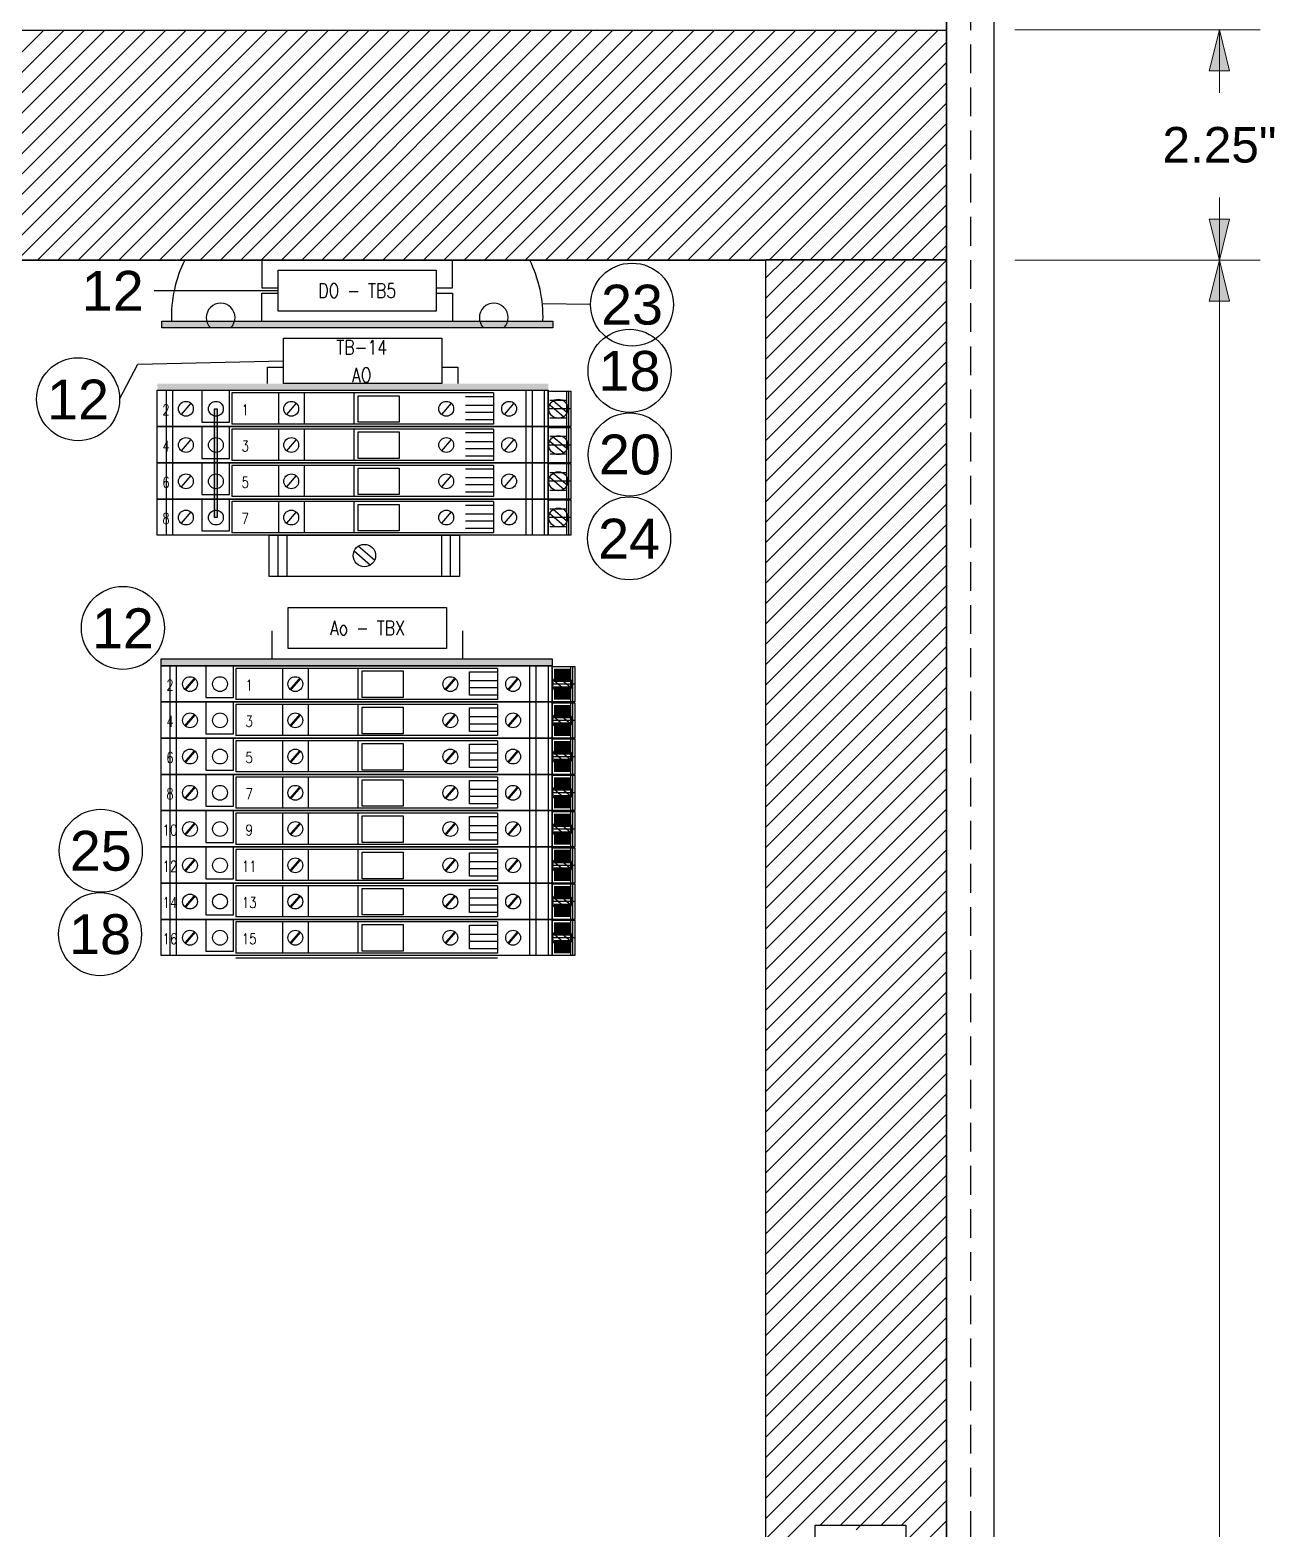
# Model space of a CAD drawing. Header units: inches. Extents: x -38 to 199, y -310 to 64.
# Drawn here: x 178.14 to 188.99, y 40.49 to 53.53 of the extents above; entities that cross this region are included whole.
import ezdxf
from ezdxf.enums import TextEntityAlignment as Align

# ---------------------------------------------------------------- set-up
doc = ezdxf.new("R2010")
doc.units = ezdxf.units.IN
doc.header["$MEASUREMENT"] = 0
doc.linetypes.add('HIDDEN', pattern=[0.375, 0.25, -0.125])
for name, color, linetype, lineweight in [('AM_0', 7, 'Continuous', 30), ('AM_8', 1, 'Continuous', 15), ('DIMENSION (ANSI)', 7, 'Continuous', 9)]:
    doc.layers.add(name, color=color, linetype=linetype, lineweight=lineweight)
for name, color, linetype in [('DETAIL$', 5, 'Continuous'), ('FREE-TEXT', 2, 'Continuous'), ('off-wire', 6, 'Continuous')]:
    doc.layers.add(name, color=color, linetype=linetype)
doc.styles.add('HELVLS', font='arial.ttf')
doc.styles.add('Note Text (ANSI)', font='arial.ttf')
doc.styles.add('ROMANS', font='romans')
doc.styles.get("Standard").update_dxf_attribs({"font": 'arial.ttf'})
doc.styles.add('TXT', font='txt')
doc.dimstyles.new('DIM_0', dxfattribs={"dimscale": 4.75, "dimtxt": 0.065, "dimasz": 0.075, "dimexe": 0.075, "dimexo": 0.125, "dimgap": 0.0625, "dimtad": 0, "dimtih": 1, "dimtoh": 1, "dimrnd": 1e-08, "dimzin": 0, "dimdsep": 46, "dimlunit": 5, "dimtxsty": 'Note Text (ANSI)', "dimblk": 'Filled-1', "dimcen": 0.09, "dimdle": 0.45, "dimclrd": 256, "dimclre": 256, "dimclrt": 256, "dimadec": 0, "dimazin": 1, "dimtm": 1e-09, "dimtfac": 1.263158, "dimtofl": 0, "dimtmove": 0, "dimatfit": 3, "dimfxl": 1, "dimfrac": 2, "dimtolj": 1, "dimtzin": 4, "dimlwd": -1, "dimlwe": -1, "dimarcsym": 0})
doc.dimstyles.get("Standard").update_dxf_attribs({"dimtxt": 0.18, "dimasz": 0.18, "dimexe": 0.18, "dimexo": 0.0625, "dimgap": 0.09, "dimtad": 0, "dimtih": 1, "dimtoh": 1, "dimdec": 4, "dimzin": 0, "dimdsep": 46, "dimtxsty": 'Standard', "dimcen": 0.09, "dimadec": 0, "dimazin": 0, "dimtfac": 1, "dimtdec": 4, "dimtofl": 0, "dimtmove": 0, "dimatfit": 3, "dimfxl": 1, "dimtolj": 1, "dimtzin": 0, "dimarcsym": 0})

# ---------------------------------------------------------------- blocks, each defined once
blk = doc.blocks.new('11691307')
at = {"color": 8}
blk.add_lwpolyline([(-1.7, -0.059), (-1.7, 0), (1.7, 0), (1.7, -0.059)], close=True, dxfattribs=at)
at = {"color": 6, "style": 'TXT', "flags": 3}
for tag, p in [('MANUF', (-1.7, -0.348)), ('PART#', (-1.7, -0.59)), ('DESC', (-1.7, -0.83))]:
    blk.add_attdef(tag, p, '', height=0.125, dxfattribs=at)
blk = doc.blocks.new('*D106')
at = {"layer": 'DEFPOINTS', "color": 0, "transparency": 16777216}
for p in [(186.107, 52.545), (151.107, 52.269), (186.107, 52.269)]:
    blk.add_point(p, dxfattribs=at)
at = {"layer": 'AM_0', "color": 3, "transparency": 16777216, "insert": (168.607, 52.545), "char_height": 0.35, "attachment_point": 5}
blk.add_mtext('\\A1;2.25"X4"X36"', dxfattribs=at)
blk = doc.blocks.new('_NONE')
at = {"color": 0, "linetype": 'ByBlock'}
blk.add_circle((0, 0), 0.25, dxfattribs=at)
blk = doc.blocks.new('Filled-1')
at = {"color": 0}
for p, q in [((0, 0), (-1, 0.25)), ((-1, 0.25), (-1, -0.25)), ((-1, 0), (0, 0)), ((-1, -0.25), (0, 0))]:
    blk.add_line(p, q, dxfattribs=at)
blk.add_solid([(-1, -0.25), (0, 0), (-1, 0.25)], dxfattribs=at)
blk = doc.blocks.new('*D132')
at = {"layer": 'DEFPOINTS', "color": 0, "transparency": 16777216}
for p in [(186.107, 53.534), (186.107, 51.534), (188.48, 51.534)]:
    blk.add_point(p, dxfattribs=at)
at = {"layer": 'DIMENSION (ANSI)', "transparency": 16777216}
for p, q in [((186.701, 53.534), (188.836, 53.534)), ((188.48, 53.178), (188.48, 52.988)), ((188.48, 51.89), (188.48, 52.079)), ((186.701, 51.534), (188.836, 51.534))]:
    blk.add_line(p, q, dxfattribs=at)
at = {"layer": 'DIMENSION (ANSI)', "transparency": 16777216, "xscale": 0.35625, "yscale": 0.35625, "zscale": 0.35625}
for p, rotation in [((188.48, 53.534), 90), ((188.48, 51.534), 270)]:
    blk.add_blockref('Filled-1', p, dxfattribs=dict(at, rotation=rotation))
at = {"layer": 'DIMENSION (ANSI)', "transparency": 16777216, "insert": (188.481, 52.534), "char_height": 0.3088, "attachment_point": 5, "style": 'Note Text (ANSI)'}
blk.add_mtext('\\A1;2.25"', dxfattribs=at)
blk = doc.blocks.new('*D117')
at = {"layer": 'DEFPOINTS', "color": 0, "transparency": 16777216}
for p in [(186.107, 51.534), (185.857, 27.69), (188.48, 27.69)]:
    blk.add_point(p, dxfattribs=at)
at = {"layer": 'DIMENSION (ANSI)', "transparency": 16777216}
for p, q in [((186.701, 51.534), (188.836, 51.534)), ((188.48, 51.178), (188.48, 40.066)), ((188.48, 28.046), (188.48, 39.157)), ((186.451, 27.69), (188.836, 27.69))]:
    blk.add_line(p, q, dxfattribs=at)
at = {"layer": 'DIMENSION (ANSI)', "transparency": 16777216, "xscale": 0.35625, "yscale": 0.35625, "zscale": 0.35625}
for p, rotation in [((188.48, 51.534), 90), ((188.48, 27.69), 270)]:
    blk.add_blockref('Filled-1', p, dxfattribs=dict(at, rotation=rotation))
at = {"layer": 'DIMENSION (ANSI)', "transparency": 16777216, "insert": (188.48, 39.612), "char_height": 0.3088, "attachment_point": 5, "style": 'Note Text (ANSI)'}
blk.add_mtext('\\A1;23"', dxfattribs=at)
blk = doc.blocks.new('4AIDRED')
blk.add_hatch(color=1).paths.add_polyline_path([(141.476, -192.866), (138.076, -192.866), (138.076, -192.925), (141.476, -192.925)])
h = blk.add_hatch(color=1)
h.dxf.hatch_style = 1
h.paths.add_polyline_path([(138.574, -194.031), (138.598, -194.031), (138.598, -193.086), (138.574, -193.086)])
at = {"color": 1}
for p, q in [((139.175, -192.866), (139.175, -192.471)), ((139.175, -192.471), (140.55, -192.471)), ((140.55, -192.471), (140.55, -192.866)), ((137.748, -193.003), (137.907, -192.697)), ((137.907, -192.697), (139.175, -192.668)), ((139.034, -192.866), (139.034, -192.724)), ((139.034, -192.724), (139.175, -192.724)), ((140.55, -192.724), (140.69, -192.724)), ((140.69, -192.724), (140.69, -192.866)), ((138.076, -193.24), (138.076, -192.925)), ((138.076, -192.925), (141.476, -192.925)), ((141, -192.948), (138.724, -192.948)), ((138.724, -192.948), (138.724, -193.219)), ((139.131, -192.948), (139.131, -193.219)), ((140.55, -192.866), (139.175, -192.866)), ((139.354, -192.948), (139.354, -193.219)), ((139.786, -192.948), (139.786, -193.219)), ((139.824, -192.972), (140.18, -192.972)), ((139.824, -193.202), (139.824, -192.972)), ((140.18, -192.972), (140.18, -193.202)), ((140.756, -192.978), (141.001, -192.978)), ((141, -192.948), (141, -193.219)), ((141.476, -192.925), (141.476, -193.24)), ((141.476, -193.24), (141.476, -192.932)), ((141.476, -192.932), (141.673, -192.932)), ((141.653, -192.932), (141.653, -193.24)), ((138.574, -193.086), (138.598, -193.086)), ((138.574, -194.031), (138.574, -193.086)), ((138.598, -193.086), (138.598, -194.031)), ((139.283, -193.037), (139.199, -193.135)), ((141.673, -193.086), (141.476, -193.086)), ((141.49, -193.01), (141.635, -193.01)), ((141.476, -193.24), (138.076, -193.24)), ((138.076, -193.555), (138.076, -193.24)), ((138.076, -193.24), (141.476, -193.24)), ((141, -193.219), (138.724, -193.219)), ((140.18, -193.202), (139.824, -193.202)), ((141.001, -193.182), (140.756, -193.182)), ((141.476, -193.24), (141.476, -193.555)), ((141.673, -193.24), (141.476, -193.24)), ((141.476, -193.555), (141.476, -193.247)), ((141.476, -193.247), (141.673, -193.247)), ((141.49, -193.163), (141.635, -193.163)), ((141.653, -193.247), (141.653, -193.555)), ((141, -193.263), (138.724, -193.263)), ((138.724, -193.263), (138.724, -193.534)), ((139.131, -193.263), (139.131, -193.534)), ((139.283, -193.352), (139.199, -193.45)), ((139.354, -193.263), (139.354, -193.534)), ((139.786, -193.263), (139.786, -193.534)), ((139.824, -193.287), (140.18, -193.287)), ((139.824, -193.517), (139.824, -193.287)), ((140.18, -193.287), (140.18, -193.517)), ((140.756, -193.293), (141.001, -193.293)), ((141, -193.263), (141, -193.534)), ((141.49, -193.325), (141.635, -193.325)), ((141.001, -193.497), (140.756, -193.497)), ((141.673, -193.401), (141.476, -193.401)), ((141.49, -193.478), (141.635, -193.478)), ((141.476, -193.555), (138.076, -193.555)), ((138.076, -193.87), (138.076, -193.555)), ((138.076, -193.555), (141.476, -193.555)), ((141, -193.534), (138.724, -193.534)), ((141, -193.578), (138.724, -193.578)), ((138.724, -193.578), (138.724, -193.849)), ((139.131, -193.578), (139.131, -193.849)), ((139.354, -193.578), (139.354, -193.849)), ((139.786, -193.578), (139.786, -193.849)), ((140.18, -193.517), (139.824, -193.517)), ((139.824, -193.602), (140.18, -193.602)), ((139.824, -193.832), (139.824, -193.602)), ((140.18, -193.602), (140.18, -193.832)), ((140.756, -193.608), (141.001, -193.608)), ((141, -193.578), (141, -193.849)), ((141.476, -193.555), (141.476, -193.87)), ((141.673, -193.555), (141.476, -193.555)), ((141.476, -193.87), (141.476, -193.562)), ((141.476, -193.562), (141.673, -193.562)), ((141.49, -193.64), (141.635, -193.64)), ((141.653, -193.562), (141.653, -193.87)), ((139.283, -193.667), (139.199, -193.765)), ((141.001, -193.703), (141, -193.703)), ((141.673, -193.716), (141.476, -193.716)), ((141.476, -193.87), (138.076, -193.87)), ((138.076, -194.185), (138.076, -193.87)), ((138.076, -193.87), (141.476, -193.87)), ((141, -193.849), (138.724, -193.849)), ((141, -193.893), (138.724, -193.893)), ((138.724, -193.893), (138.724, -194.164)), ((139.131, -193.893), (139.131, -194.164)), ((139.354, -193.893), (139.354, -194.164)), ((139.786, -193.893), (139.786, -194.164)), ((140.18, -193.832), (139.824, -193.832)), ((141.001, -193.812), (140.756, -193.812)), ((141, -193.893), (141, -194.164)), ((141.476, -193.87), (141.476, -194.185)), ((141.673, -193.87), (141.476, -193.87)), ((141.476, -194.185), (141.476, -193.877)), ((141.476, -193.877), (141.673, -193.877)), ((141.49, -193.793), (141.635, -193.793)), ((141.653, -193.877), (141.653, -194.185)), ((138.598, -194.031), (138.574, -194.031)), ((139.283, -193.982), (139.199, -194.08)), ((139.824, -193.917), (140.18, -193.917)), ((139.824, -194.147), (139.824, -193.917)), ((140.18, -193.917), (140.18, -194.147)), ((140.756, -193.923), (141.001, -193.923)), ((141.673, -194.031), (141.476, -194.031)), ((141.49, -193.955), (141.635, -193.955)), ((140.18, -194.147), (139.824, -194.147)), ((141.001, -194.127), (140.756, -194.127)), ((141.49, -194.108), (141.635, -194.108)), ((141.476, -194.185), (138.076, -194.185)), ((141, -194.164), (138.724, -194.164)), ((139.05, -194.545), (139.05, -194.185)), ((139.05, -194.185), (140.705, -194.185)), ((139.127, -194.545), (139.127, -194.185)), ((139.205, -194.545), (139.205, -194.185)), ((140.55, -194.545), (140.55, -194.185)), ((140.627, -194.545), (140.627, -194.185)), ((140.705, -194.185), (140.705, -194.545)), ((141.673, -194.185), (141.476, -194.185)), ((140.705, -194.545), (139.05, -194.545))]:
    blk.add_line(p, q, dxfattribs=at)
for centre, radius in [((138.325, -193.086), 0.0645), ((139.241, -193.086), 0.0645), ((140.589, -193.086), 0.0645), ((141.136, -193.086), 0.0645), ((141.564, -193.086), 0.0832), ((138.325, -193.401), 0.0645), ((139.241, -193.401), 0.0645), ((140.589, -193.401), 0.0645), ((141.136, -193.401), 0.0645), ((141.564, -193.401), 0.0832), ((141.564, -193.716), 0.0832), ((138.325, -193.716), 0.0645), ((139.241, -193.716), 0.0645), ((140.589, -193.716), 0.0645), ((141.136, -193.716), 0.0645), ((138.325, -194.031), 0.0645), ((139.241, -194.031), 0.0645), ((140.589, -194.031), 0.0645), ((141.136, -194.031), 0.0645), ((141.564, -194.031), 0.0832), ((139.877, -194.362), 0.0976)]:
    blk.add_circle(centre, radius, dxfattribs=at)
at = {"layer": 'DETAIL$', "color": 1}
for p, q in [((138.152, -192.925), (138.152, -193.24)), ((138.207, -192.925), (138.207, -193.24)), ((138.463, -192.928), (138.463, -193.202)), ((138.705, -193.202), (138.705, -192.928)), ((141.28, -192.925), (141.28, -193.24)), ((141.335, -192.925), (141.335, -193.24)), ((141.44, -192.925), (141.44, -193.24)), ((141.635, -192.932), (141.635, -193.24)), ((141.673, -192.932), (141.673, -193.24)), ((138.368, -193.037), (138.283, -193.135)), ((140.631, -193.037), (140.547, -193.135)), ((140.756, -193.054), (141.001, -193.054)), ((141.001, -193.118), (140.756, -193.118)), ((141.001, -193.054), (141.001, -193.118)), ((141.178, -193.037), (141.094, -193.135)), ((141.489, -193.051), (141.611, -193.155)), ((141.64, -193.12), (141.519, -193.017)), ((138.152, -193.24), (138.152, -193.555)), ((138.207, -193.24), (138.207, -193.555)), ((138.463, -193.202), (138.705, -193.202)), ((138.463, -193.243), (138.463, -193.517)), ((138.705, -193.517), (138.705, -193.243)), ((141.28, -193.24), (141.28, -193.555)), ((141.335, -193.24), (141.335, -193.555)), ((141.44, -193.24), (141.44, -193.555)), ((141.635, -193.247), (141.635, -193.555)), ((141.673, -193.247), (141.673, -193.555)), ((138.368, -193.352), (138.283, -193.45)), ((140.631, -193.352), (140.547, -193.45)), ((140.756, -193.369), (141.001, -193.369)), ((141.001, -193.369), (141.001, -193.433)), ((141.178, -193.352), (141.094, -193.45)), ((141.489, -193.366), (141.611, -193.47)), ((141.64, -193.435), (141.519, -193.332)), ((141.001, -193.433), (140.756, -193.433)), ((138.152, -193.555), (138.152, -193.87)), ((138.207, -193.555), (138.207, -193.87)), ((138.463, -193.517), (138.705, -193.517)), ((138.463, -193.558), (138.463, -193.832)), ((138.705, -193.832), (138.705, -193.558)), ((141.28, -193.555), (141.28, -193.87)), ((141.335, -193.555), (141.335, -193.87)), ((141.44, -193.555), (141.44, -193.87)), ((141.635, -193.562), (141.635, -193.87)), ((141.673, -193.562), (141.673, -193.87)), ((138.368, -193.667), (138.283, -193.765)), ((140.631, -193.667), (140.547, -193.765)), ((140.756, -193.684), (141.001, -193.684)), ((141.001, -193.748), (140.756, -193.748)), ((141.001, -193.684), (141.001, -193.748)), ((141.178, -193.667), (141.094, -193.765)), ((141.489, -193.681), (141.611, -193.785)), ((141.64, -193.75), (141.519, -193.647)), ((138.152, -193.87), (138.152, -194.185)), ((138.207, -193.87), (138.207, -194.185)), ((138.463, -193.832), (138.705, -193.832)), ((138.463, -193.873), (138.463, -194.147)), ((138.705, -194.147), (138.705, -193.873)), ((141.28, -193.87), (141.28, -194.185)), ((141.335, -193.87), (141.335, -194.185)), ((141.44, -193.87), (141.44, -194.185)), ((141.635, -193.877), (141.635, -194.185)), ((141.673, -193.877), (141.673, -194.185)), ((138.368, -193.982), (138.283, -194.08)), ((140.631, -193.982), (140.547, -194.08)), ((140.756, -193.999), (141.001, -193.999)), ((141.001, -193.999), (141.001, -194.063)), ((141.178, -193.982), (141.094, -194.08)), ((141.489, -193.996), (141.611, -194.1)), ((141.64, -194.065), (141.519, -193.962)), ((138.463, -194.147), (138.705, -194.147)), ((141.001, -194.063), (140.756, -194.063))]:
    blk.add_line(p, q, dxfattribs=at)
for points in [[(139.966, -194.403), (139.823, -194.281)], [(139.788, -194.322), (139.93, -194.444)]]:
    blk.add_lwpolyline(points, dxfattribs=at)
for centre in [(138.586, -193.086), (138.586, -193.401), (138.586, -193.716), (138.586, -194.031)]:
    blk.add_circle(centre, 0.0645, dxfattribs=at)
at = {"layer": 'FREE-TEXT', "color": 1}
for centre in [(142.183, -192.756), (137.387, -193.003), (142.185, -193.483), (142.179, -194.212)]:
    blk.add_circle(centre, 0.361, dxfattribs=at)
at = {"color": 1, "style": 'ROMANS', "width": 0.8}
for s, height, p in [('TB-14', 0.125, (139.854, -192.551)), ('AO', 0.125, (139.854, -192.793)), ('2', 0.0938, (138.152, -193.095)), ('1', 0.0938, (138.841, -193.095)), ('4', 0.0938, (138.152, -193.41)), ('3', 0.0938, (138.841, -193.41)), ('6', 0.0938, (138.152, -193.725)), ('5', 0.0938, (138.841, -193.725)), ('8', 0.0938, (138.152, -194.04)), ('7', 0.0938, (138.841, -194.04))]:
    blk.add_text(s, height=height, dxfattribs=at).set_placement(p, align=Align.MIDDLE)
at = {"layer": 'FREE-TEXT', "color": 1, "style": 'HELVLS'}
for s, p in [('18', (142.183, -192.756)), ('12', (137.387, -193.003)), ('20', (142.185, -193.483)), ('24', (142.179, -194.212))]:
    blk.add_text(s, height=0.3466, dxfattribs=at).set_placement(p, align=Align.MIDDLE)
blk = doc.blocks.new('AO')
blk.add_hatch(color=1).paths.add_polyline_path([(22.302, -194.272), (18.902, -194.272), (18.902, -194.331), (22.302, -194.331)])
at = {"color": 1}
for p, q in [((19.867, -194.268), (19.867, -194.027)), ((21.522, -194.027), (21.522, -194.268)), ((21.827, -194.354), (19.551, -194.354)), ((19.551, -194.354), (19.551, -194.624)), ((19.957, -194.354), (19.957, -194.624)), ((20.18, -194.354), (20.18, -194.624)), ((20.612, -194.354), (20.612, -194.624)), ((21.827, -194.354), (21.827, -194.624)), ((22.499, -194.492), (22.302, -194.492)), ((21.827, -194.624), (19.551, -194.624)), ((21.827, -194.669), (19.551, -194.669)), ((19.551, -194.669), (19.551, -194.939)), ((19.957, -194.669), (19.957, -194.939)), ((20.18, -194.669), (20.18, -194.939)), ((20.612, -194.669), (20.612, -194.939)), ((21.827, -194.669), (21.827, -194.939)), ((22.499, -194.807), (22.302, -194.807)), ((21.827, -194.939), (19.551, -194.939)), ((21.827, -194.984), (19.551, -194.984)), ((19.551, -194.984), (19.551, -195.254)), ((19.957, -194.984), (19.957, -195.254)), ((20.18, -194.984), (20.18, -195.254)), ((20.612, -194.984), (20.612, -195.254)), ((21.827, -194.984), (21.827, -195.254)), ((22.499, -195.122), (22.302, -195.122)), ((21.827, -195.254), (19.551, -195.254)), ((21.827, -195.299), (19.551, -195.299)), ((19.551, -195.299), (19.551, -195.569)), ((19.957, -195.299), (19.957, -195.569)), ((20.18, -195.299), (20.18, -195.569)), ((20.612, -195.299), (20.612, -195.569)), ((21.827, -195.299), (21.827, -195.569)), ((22.499, -195.437), (22.302, -195.437)), ((21.827, -195.569), (19.551, -195.569)), ((21.827, -195.614), (19.551, -195.614)), ((19.551, -195.614), (19.551, -195.884)), ((19.957, -195.614), (19.957, -195.884)), ((20.18, -195.614), (20.18, -195.884)), ((20.612, -195.614), (20.612, -195.884)), ((21.827, -195.614), (21.827, -195.884)), ((22.499, -195.752), (22.302, -195.752)), ((21.827, -195.884), (19.551, -195.884)), ((21.827, -195.929), (19.551, -195.929)), ((19.551, -195.929), (19.551, -196.199)), ((19.957, -195.929), (19.957, -196.199)), ((20.18, -195.929), (20.18, -196.199)), ((20.612, -195.929), (20.612, -196.199)), ((21.827, -195.929), (21.827, -196.199)), ((22.499, -196.067), (22.302, -196.067)), ((21.827, -196.199), (19.551, -196.199)), ((21.827, -196.244), (19.551, -196.244)), ((19.551, -196.244), (19.551, -196.514)), ((19.957, -196.244), (19.957, -196.514)), ((20.18, -196.244), (20.18, -196.514)), ((20.612, -196.244), (20.612, -196.514)), ((21.827, -196.244), (21.827, -196.514)), ((22.499, -196.382), (22.302, -196.382)), ((21.827, -196.514), (19.551, -196.514)), ((21.827, -196.559), (19.551, -196.559)), ((19.551, -196.559), (19.551, -196.829)), ((19.957, -196.559), (19.957, -196.829)), ((20.18, -196.559), (20.18, -196.829)), ((20.612, -196.559), (20.612, -196.829)), ((21.827, -196.559), (21.827, -196.829)), ((22.499, -196.697), (22.302, -196.697)), ((21.827, -196.829), (19.551, -196.829)), ((21.827, -196.874), (19.551, -196.874))]:
    blk.add_line(p, q, dxfattribs=at)
for points in [[(20.007, -194.181), (20.007, -193.824), (21.382, -193.824), (21.382, -194.181)], [(18.902, -194.646), (18.902, -194.331), (22.302, -194.331), (22.302, -194.646)], [(18.902, -194.961), (18.902, -194.646), (22.302, -194.646), (22.302, -194.961)], [(18.902, -195.276), (18.902, -194.961), (22.302, -194.961), (22.302, -195.276)], [(18.902, -195.591), (18.902, -195.276), (22.302, -195.276), (22.302, -195.591)], [(18.902, -195.906), (18.902, -195.591), (22.302, -195.591), (22.302, -195.906)], [(18.902, -196.221), (18.902, -195.906), (22.302, -195.906), (22.302, -196.221)], [(18.902, -196.536), (18.902, -196.221), (22.302, -196.221), (22.302, -196.536)], [(18.902, -196.851), (18.902, -196.536), (22.302, -196.536), (22.302, -196.851)]]:
    blk.add_lwpolyline(points, close=True, dxfattribs=at)
for points in [[(20.651, -194.377), (21.007, -194.377), (21.007, -194.608), (20.651, -194.608), (20.651, -194.377)], [(21.827, -194.587), (21.583, -194.587), (21.583, -194.383), (21.827, -194.383)], [(22.499, -194.646), (22.302, -194.646), (22.302, -194.338), (22.499, -194.338)], [(22.479, -194.338), (22.479, -194.646)], [(22.499, -194.961), (22.302, -194.961), (22.302, -194.653), (22.499, -194.653)], [(22.479, -194.653), (22.479, -194.961)], [(20.651, -194.692), (21.007, -194.692), (21.007, -194.923), (20.651, -194.923), (20.651, -194.692)], [(21.827, -194.902), (21.583, -194.902), (21.583, -194.698), (21.827, -194.698)], [(20.651, -195.007), (21.007, -195.007), (21.007, -195.238), (20.651, -195.238), (20.651, -195.007)], [(21.827, -195.217), (21.583, -195.217), (21.583, -195.013), (21.827, -195.013)], [(22.499, -195.276), (22.302, -195.276), (22.302, -194.968), (22.499, -194.968)], [(22.479, -194.968), (22.479, -195.276)], [(20.651, -195.322), (21.007, -195.322), (21.007, -195.553), (20.651, -195.553), (20.651, -195.322)], [(21.827, -195.532), (21.583, -195.532), (21.583, -195.328), (21.827, -195.328)], [(22.499, -195.591), (22.302, -195.591), (22.302, -195.283), (22.499, -195.283)], [(22.479, -195.283), (22.479, -195.591)], [(20.651, -195.637), (21.007, -195.637), (21.007, -195.868), (20.651, -195.868), (20.651, -195.637)], [(21.827, -195.847), (21.583, -195.847), (21.583, -195.643), (21.827, -195.643)], [(22.499, -195.906), (22.302, -195.906), (22.302, -195.598), (22.499, -195.598)], [(22.479, -195.598), (22.479, -195.906)], [(20.651, -195.952), (21.007, -195.952), (21.007, -196.183), (20.651, -196.183), (20.651, -195.952)], [(21.827, -196.162), (21.583, -196.162), (21.583, -195.958), (21.827, -195.958)], [(22.499, -196.221), (22.302, -196.221), (22.302, -195.913), (22.499, -195.913)], [(22.479, -195.913), (22.479, -196.221)], [(22.499, -196.536), (22.302, -196.536), (22.302, -196.228), (22.499, -196.228)], [(22.479, -196.228), (22.479, -196.536)], [(20.651, -196.267), (21.007, -196.267), (21.007, -196.498), (20.651, -196.498), (20.651, -196.267)], [(21.827, -196.477), (21.583, -196.477), (21.583, -196.273), (21.827, -196.273)], [(20.651, -196.582), (21.007, -196.582), (21.007, -196.813), (20.651, -196.813), (20.651, -196.582)], [(21.827, -196.792), (21.583, -196.792), (21.583, -196.588), (21.827, -196.588)], [(22.499, -196.851), (22.302, -196.851), (22.302, -196.543), (22.499, -196.543)], [(22.479, -196.543), (22.479, -196.851)]]:
    blk.add_lwpolyline(points, dxfattribs=at)
for points, const_width in [([(22.317, -194.415), (22.462, -194.415)], 0.117), ([(20.11, -194.442), (20.025, -194.54)], 0.02), ([(22.317, -194.568), (22.462, -194.568)], 0.117), ([(22.317, -194.73), (22.462, -194.73)], 0.117), ([(20.11, -194.757), (20.025, -194.855)], 0.02), ([(22.317, -194.883), (22.462, -194.883)], 0.117), ([(20.11, -195.072), (20.025, -195.17)], 0.02), ([(22.317, -195.045), (22.462, -195.045)], 0.117), ([(22.317, -195.198), (22.462, -195.198)], 0.117), ([(22.317, -195.36), (22.462, -195.36)], 0.117), ([(20.11, -195.387), (20.025, -195.485)], 0.02), ([(22.317, -195.513), (22.462, -195.513)], 0.117), ([(20.11, -195.702), (20.025, -195.8)], 0.02), ([(22.317, -195.675), (22.462, -195.675)], 0.117), ([(22.317, -195.828), (22.462, -195.828)], 0.117), ([(22.317, -195.99), (22.462, -195.99)], 0.117), ([(20.11, -196.017), (20.025, -196.115)], 0.02), ([(22.317, -196.143), (22.462, -196.143)], 0.117), ([(22.317, -196.305), (22.462, -196.305)], 0.117), ([(20.11, -196.332), (20.025, -196.43)], 0.02), ([(22.317, -196.458), (22.462, -196.458)], 0.117), ([(20.11, -196.647), (20.025, -196.745)], 0.02), ([(22.317, -196.62), (22.462, -196.62)], 0.117), ([(22.317, -196.773), (22.462, -196.773)], 0.117)]:
    blk.add_lwpolyline(points, dxfattribs=dict(at, const_width=const_width))
for centre, radius in [((22.391, -194.492), 0.0832), ((19.152, -194.491), 0.0645), ((20.068, -194.491), 0.0645), ((21.416, -194.491), 0.0645), ((21.962, -194.491), 0.0645), ((19.152, -194.806), 0.0645), ((20.068, -194.806), 0.0645), ((21.416, -194.806), 0.0645), ((21.962, -194.806), 0.0645), ((22.391, -194.807), 0.0832), ((19.152, -195.121), 0.0645), ((20.068, -195.121), 0.0645), ((21.416, -195.121), 0.0645), ((21.962, -195.121), 0.0645), ((22.391, -195.122), 0.0832), ((19.152, -195.436), 0.0645), ((20.068, -195.436), 0.0645), ((21.416, -195.436), 0.0645), ((21.962, -195.436), 0.0645), ((22.391, -195.437), 0.0832), ((19.152, -195.751), 0.0645), ((20.068, -195.751), 0.0645), ((21.416, -195.751), 0.0645), ((21.962, -195.751), 0.0645), ((22.391, -195.752), 0.0832), ((22.391, -196.067), 0.0832), ((19.152, -196.066), 0.0645), ((20.068, -196.066), 0.0645), ((21.416, -196.066), 0.0645), ((21.962, -196.066), 0.0645), ((19.152, -196.381), 0.0645), ((20.068, -196.381), 0.0645), ((21.416, -196.381), 0.0645), ((21.962, -196.381), 0.0645), ((22.391, -196.382), 0.0832), ((19.152, -196.696), 0.0645), ((20.068, -196.696), 0.0645), ((21.416, -196.696), 0.0645), ((21.962, -196.696), 0.0645), ((22.391, -196.697), 0.0832)]:
    blk.add_circle(centre, radius, dxfattribs=at)
at = {"layer": 'DETAIL$', "color": 1}
for points in [[(18.978, -194.331), (18.978, -194.646)], [(19.033, -194.331), (19.033, -194.646)], [(19.29, -194.333), (19.29, -194.608), (19.531, -194.608), (19.531, -194.333)], [(22.106, -194.331), (22.106, -194.646)], [(22.161, -194.331), (22.161, -194.646)], [(22.266, -194.331), (22.266, -194.646)], [(22.467, -194.526), (22.346, -194.422)], [(22.462, -194.338), (22.462, -194.646)], [(22.499, -194.338), (22.499, -194.646)], [(21.583, -194.459), (21.827, -194.459), (21.827, -194.523), (21.583, -194.523)], [(22.315, -194.457), (22.438, -194.561)], [(18.978, -194.646), (18.978, -194.961)], [(19.033, -194.646), (19.033, -194.961)], [(19.29, -194.648), (19.29, -194.923), (19.531, -194.923), (19.531, -194.648)], [(22.106, -194.646), (22.106, -194.961)], [(22.161, -194.646), (22.161, -194.961)], [(22.266, -194.646), (22.266, -194.961)], [(22.462, -194.653), (22.462, -194.961)], [(22.499, -194.653), (22.499, -194.961)], [(21.583, -194.774), (21.827, -194.774), (21.827, -194.838), (21.583, -194.838)], [(22.315, -194.772), (22.438, -194.876)], [(22.467, -194.841), (22.346, -194.737)], [(18.978, -194.961), (18.978, -195.276)], [(19.033, -194.961), (19.033, -195.276)], [(19.29, -194.963), (19.29, -195.238), (19.531, -195.238), (19.531, -194.963)], [(22.106, -194.961), (22.106, -195.276)], [(22.161, -194.961), (22.161, -195.276)], [(22.266, -194.961), (22.266, -195.276)], [(22.467, -195.156), (22.346, -195.052)], [(22.462, -194.968), (22.462, -195.276)], [(22.499, -194.968), (22.499, -195.276)], [(21.583, -195.089), (21.827, -195.089), (21.827, -195.153), (21.583, -195.153)], [(22.315, -195.087), (22.438, -195.191)], [(18.978, -195.276), (18.978, -195.591)], [(19.033, -195.276), (19.033, -195.591)], [(19.29, -195.278), (19.29, -195.553), (19.531, -195.553), (19.531, -195.278)], [(22.106, -195.276), (22.106, -195.591)], [(22.161, -195.276), (22.161, -195.591)], [(22.266, -195.276), (22.266, -195.591)], [(22.462, -195.283), (22.462, -195.591)], [(22.499, -195.283), (22.499, -195.591)], [(21.583, -195.404), (21.827, -195.404), (21.827, -195.468), (21.583, -195.468)], [(22.315, -195.402), (22.438, -195.506)], [(22.467, -195.471), (22.346, -195.367)], [(18.978, -195.591), (18.978, -195.906)], [(19.033, -195.591), (19.033, -195.906)], [(19.29, -195.593), (19.29, -195.868), (19.531, -195.868), (19.531, -195.593)], [(22.106, -195.591), (22.106, -195.906)], [(22.161, -195.591), (22.161, -195.906)], [(22.266, -195.591), (22.266, -195.906)], [(21.583, -195.719), (21.827, -195.719), (21.827, -195.783), (21.583, -195.783)], [(22.315, -195.717), (22.438, -195.821)], [(22.467, -195.786), (22.346, -195.682)], [(22.462, -195.598), (22.462, -195.906)], [(22.499, -195.598), (22.499, -195.906)], [(18.978, -195.906), (18.978, -196.221)], [(19.033, -195.906), (19.033, -196.221)], [(19.29, -195.908), (19.29, -196.183), (19.531, -196.183), (19.531, -195.908)], [(22.106, -195.906), (22.106, -196.221)], [(22.161, -195.906), (22.161, -196.221)], [(22.266, -195.906), (22.266, -196.221)], [(22.462, -195.913), (22.462, -196.221)], [(22.499, -195.913), (22.499, -196.221)], [(21.583, -196.034), (21.827, -196.034), (21.827, -196.098), (21.583, -196.098)], [(22.315, -196.032), (22.438, -196.136)], [(22.467, -196.101), (22.346, -195.997)], [(18.978, -196.221), (18.978, -196.536)], [(19.033, -196.221), (19.033, -196.536)], [(19.29, -196.223), (19.29, -196.498), (19.531, -196.498), (19.531, -196.223)], [(22.106, -196.221), (22.106, -196.536)], [(22.161, -196.221), (22.161, -196.536)], [(22.266, -196.221), (22.266, -196.536)], [(22.462, -196.228), (22.462, -196.536)], [(22.499, -196.228), (22.499, -196.536)], [(21.583, -196.349), (21.827, -196.349), (21.827, -196.413), (21.583, -196.413)], [(22.315, -196.347), (22.438, -196.451)], [(22.467, -196.416), (22.346, -196.312)], [(18.978, -196.536), (18.978, -196.851)], [(19.033, -196.536), (19.033, -196.851)], [(19.29, -196.538), (19.29, -196.813), (19.531, -196.813), (19.531, -196.538)], [(22.106, -196.536), (22.106, -196.851)], [(22.161, -196.536), (22.161, -196.851)], [(22.266, -196.536), (22.266, -196.851)], [(22.467, -196.731), (22.346, -196.627)], [(22.462, -196.543), (22.462, -196.851)], [(22.499, -196.543), (22.499, -196.851)], [(21.583, -196.664), (21.827, -196.664), (21.827, -196.728), (21.583, -196.728)], [(22.315, -196.662), (22.438, -196.766)]]:
    blk.add_lwpolyline(points, dxfattribs=at)
at = {"layer": 'DETAIL$', "color": 1, "const_width": 0.02}
for points in [[(19.194, -194.442), (19.11, -194.54)], [(21.458, -194.442), (21.373, -194.54)], [(22.004, -194.442), (21.92, -194.54)], [(19.194, -194.757), (19.11, -194.855)], [(21.458, -194.757), (21.373, -194.855)], [(22.004, -194.757), (21.92, -194.855)], [(19.194, -195.072), (19.11, -195.17)], [(21.458, -195.072), (21.373, -195.17)], [(22.004, -195.072), (21.92, -195.17)], [(19.194, -195.387), (19.11, -195.485)], [(21.458, -195.387), (21.373, -195.485)], [(22.004, -195.387), (21.92, -195.485)], [(19.194, -195.702), (19.11, -195.8)], [(21.458, -195.702), (21.373, -195.8)], [(22.004, -195.702), (21.92, -195.8)], [(19.194, -196.017), (19.11, -196.115)], [(21.458, -196.017), (21.373, -196.115)], [(22.004, -196.017), (21.92, -196.115)], [(19.194, -196.332), (19.11, -196.43)], [(21.458, -196.332), (21.373, -196.43)], [(22.004, -196.332), (21.92, -196.43)], [(19.194, -196.647), (19.11, -196.745)], [(21.458, -196.647), (21.373, -196.745)], [(22.004, -196.647), (21.92, -196.745)]]:
    blk.add_lwpolyline(points, dxfattribs=at)
at = {"layer": 'DETAIL$', "color": 1}
for centre in [(19.413, -194.491), (19.413, -194.806), (19.413, -195.121), (19.413, -195.436), (19.413, -195.751), (19.413, -196.066), (19.413, -196.381), (19.413, -196.696)]:
    blk.add_circle(centre, 0.0645, dxfattribs=at)
at = {"layer": 'FREE-TEXT', "color": 1}
for centre in [(18.569, -194.003), (18.376, -195.94), (18.37, -196.665)]:
    blk.add_circle(centre, 0.361, dxfattribs=at)
at = {"color": 1}
blk.add_blockref('11691307', (20.602, -194.272), dxfattribs=at)
at = {"color": 1, "style": 'ROMANS', "width": 0.8}
for s, height, p in [('Ao - TBX', 0.125, (20.695, -194.003)), ('2', 0.0938, (18.978, -194.5)), ('1', 0.0938, (19.667, -194.5)), ('4', 0.0938, (18.978, -194.815)), ('3', 0.0938, (19.667, -194.815)), ('6', 0.0938, (18.978, -195.13)), ('5', 0.0938, (19.667, -195.13)), ('8', 0.0938, (18.978, -195.445)), ('7', 0.0938, (19.667, -195.445)), ('10', 0.0938, (18.978, -195.76)), ('9', 0.0938, (19.667, -195.76)), ('12', 0.0938, (18.978, -196.075)), ('11', 0.0938, (19.667, -196.075)), ('14', 0.0938, (18.978, -196.39)), ('13', 0.0938, (19.667, -196.39)), ('16', 0.0938, (18.978, -196.705)), ('15', 0.0938, (19.667, -196.705))]:
    blk.add_text(s, height=height, dxfattribs=at).set_placement(p, align=Align.MIDDLE)
at = {"layer": 'FREE-TEXT', "color": 1, "style": 'HELVLS'}
for s, p in [('12', (18.569, -194.003)), ('25', (18.376, -195.94)), ('18', (18.37, -196.665))]:
    blk.add_text(s, height=0.3466, dxfattribs=at).set_placement(p, align=Align.MIDDLE)

msp = doc.modelspace()

# ---------------------------------------------------------------- hatches: boundary and pattern name
msp.add_hatch(color=256).paths.add_polyline_path([(182.68245, 51.00362), (179.28245, 51.00362), (179.28245, 50.94462), (182.68245, 50.94462)])

# ---------------------------------------------------------------- linework, layer by layer
for p, q in [((186.10745, 61.28377), (186.10745, 27.27158)), ((186.52245, 27.50975), (186.52245, 61.28377)), ((176.56745, 51.53377), (184.52745, 51.53377)), ((177.75745, 51.53377), (184.52745, 51.53377)), ((180.15464, 51.53377), (180.15464, 51.29263)), ((181.81027, 51.29263), (181.81027, 51.53377)), ((180.15464, 51.29263), (180.29495, 51.29263)), ((181.66995, 51.29263), (181.81027, 51.29263)), ((180.15464, 51.00362), (180.15464, 51.24476)), ((180.15464, 51.24476), (180.29495, 51.24476)), ((181.66995, 51.24476), (181.81027, 51.24476)), ((181.81027, 51.24476), (181.81027, 51.00362))]:
    msp.add_line(p, q)
at = {"linetype": 'HIDDEN'}
msp.add_line((186.31495, 61.28377), (186.31495, 27.55712), dxfattribs=at)
at = {"color": 0, "linetype": 'Continuous'}
for p, q in [((184.53745, 51.37799), (184.6978, 51.53833)), ((184.53745, 51.20121), (184.87458, 51.53833)), ((184.53745, 51.02443), (185.05135, 51.53833)), ((184.53745, 50.84766), (185.22813, 51.53833)), ((184.53745, 50.67088), (185.40491, 51.53833)), ((184.53745, 50.4941), (185.58168, 51.53833)), ((184.53745, 50.31733), (185.75846, 51.53833)), ((184.53745, 50.14055), (185.93524, 51.53833)), ((184.53745, 49.96377), (186.10745, 51.53377)), ((184.53745, 49.787), (186.10745, 51.357)), ((184.53745, 49.61022), (186.10745, 51.18022)), ((184.53745, 49.43344), (186.10745, 51.00344)), ((184.53745, 49.25667), (186.10745, 50.82667)), ((184.53745, 49.07989), (186.10745, 50.64989)), ((184.53745, 48.90311), (186.10745, 50.47311)), ((184.53745, 48.72634), (186.10745, 50.29634)), ((184.53745, 48.54956), (186.10745, 50.11956)), ((184.53745, 48.37278), (186.10745, 49.94278)), ((184.53745, 48.19601), (186.10745, 49.76601)), ((184.53745, 48.01923), (186.10745, 49.58923)), ((184.53745, 47.84245), (186.10745, 49.41245)), ((184.53745, 47.66568), (186.10745, 49.23568)), ((184.53745, 47.4889), (186.10745, 49.0589)), ((184.53745, 47.31212), (186.10745, 48.88212)), ((184.53745, 47.13535), (186.10745, 48.70535)), ((184.53745, 46.95857), (186.10745, 48.52857)), ((184.53745, 46.78179), (186.10745, 48.35179)), ((184.53745, 46.60502), (186.10745, 48.17502)), ((184.53745, 46.42824), (186.10745, 47.99824)), ((184.53745, 46.25146), (186.10745, 47.82146)), ((184.53745, 46.07469), (186.10745, 47.64469)), ((184.53745, 45.89791), (186.10745, 47.46791)), ((184.53745, 45.72113), (186.10745, 47.29113)), ((184.53745, 45.54436), (186.10745, 47.11436)), ((184.53745, 45.36758), (186.10745, 46.93758)), ((184.53745, 45.1908), (186.10745, 46.7608)), ((184.53745, 45.01403), (186.10745, 46.58403)), ((184.53745, 44.83725), (186.10745, 46.40725)), ((184.53745, 44.66047), (186.10745, 46.23047)), ((184.53745, 44.4837), (186.10745, 46.0537)), ((184.53745, 44.30692), (186.10745, 45.87692)), ((184.53745, 44.13014), (186.10745, 45.70014)), ((184.53745, 43.95337), (186.10745, 45.52337)), ((184.53745, 43.77659), (186.10745, 45.34659)), ((184.53745, 43.59981), (186.10745, 45.16981)), ((184.53745, 43.42304), (186.10745, 44.99304)), ((184.53745, 43.24626), (186.10745, 44.81626)), ((184.53745, 43.06948), (186.10745, 44.63948)), ((184.53745, 42.89271), (186.10745, 44.46271)), ((184.53745, 42.71593), (186.10745, 44.28593)), ((184.53745, 42.53915), (186.10745, 44.10915)), ((184.53745, 42.36238), (186.10745, 43.93238)), ((184.53745, 42.1856), (186.10745, 43.7556)), ((184.53745, 42.00882), (186.10745, 43.57882)), ((184.53745, 41.83205), (186.10745, 43.40205)), ((184.53745, 41.65527), (186.10745, 43.22527)), ((184.53745, 41.47849), (186.10745, 43.04849)), ((184.53745, 41.30172), (186.10745, 42.87172)), ((184.53745, 41.12494), (186.10745, 42.69494)), ((184.53745, 40.94816), (186.10745, 42.51816)), ((184.53745, 40.77139), (186.10745, 42.34139)), ((184.53745, 40.59461), (186.10745, 42.16461)), ((184.53745, 40.41783), (186.10745, 41.98783)), ((184.53745, 40.24106), (186.10745, 41.81106)), ((185.00841, 40.53524), (186.10745, 41.63428)), ((185.18519, 40.53524), (186.10745, 41.4575)), ((185.32245, 40.49573), (186.10745, 41.28073)), ((185.53874, 40.53524), (186.10745, 41.10395)), ((185.71552, 40.53524), (186.10745, 40.92717)), ((185.7528, 40.39574), (186.10745, 40.7504)), ((185.7528, 40.21896), (186.10745, 40.57362))]:
    msp.add_line(p, q, dxfattribs=at)
at = {"color": 0}
for p, q in [((184.53745, 51.53833), (186.10745, 51.53833)), ((184.53745, 27.68991), (184.53745, 51.53833)), ((186.10745, 51.53833), (186.10745, 27.68991)), ((179.21744, 51.2687), (180.29495, 51.2687)), ((183.01162, 51.14639), (182.59245, 51.15203)), ((184.96534, 40.53524), (185.7528, 40.53524)), ((184.96534, 37.55392), (184.96534, 40.53524)), ((185.7528, 40.53524), (185.7528, 37.55392))]:
    msp.add_line(p, q, dxfattribs=at)
for points in [[(186.10745, 27.68991), (186.10745, 61.28377)], [(151.10745, 53.53377), (186.10745, 53.53377), (186.10745, 51.53377), (151.10745, 51.53377), (151.10745, 53.53377)]]:
    msp.add_lwpolyline(points)
msp.add_lwpolyline([(180.29495, 51.09022), (180.29495, 51.44717), (181.66995, 51.44717), (181.66995, 51.09022)], close=True)
for centre, radius, start, end in [((180.50027, 51.03377), 1.134, 153.837622, 181.434594), ((181.46463, 51.03377), 1.134, 358.565406, 26.162378), ((179.79495, 51.03377), 0.125, 315.64317, 224.35683), ((182.16995, 51.03377), 0.125, 315.64317, 224.35683)]:
    msp.add_arc(centre, radius, start, end)
at = {"layer": 'AM_8', "color": 9, "linetype": 'Continuous'}
for p, q in [((176.25706, 51.53377), (178.25706, 53.53377)), ((176.43384, 51.53377), (178.43384, 53.53377)), ((176.61061, 51.53377), (178.61061, 53.53377)), ((176.78739, 51.53377), (178.78739, 53.53377)), ((176.96417, 51.53377), (178.96417, 53.53377)), ((177.14094, 51.53377), (179.14094, 53.53377)), ((177.31772, 51.53377), (179.31772, 53.53377)), ((177.4945, 51.53377), (179.4945, 53.53377)), ((177.67127, 51.53377), (179.67127, 53.53377)), ((177.84805, 51.53377), (179.84805, 53.53377)), ((178.02483, 51.53377), (180.02483, 53.53377)), ((178.2016, 51.53377), (180.2016, 53.53377)), ((178.37838, 51.53377), (180.37838, 53.53377)), ((178.55516, 51.53377), (180.55516, 53.53377)), ((178.73193, 51.53377), (180.73193, 53.53377)), ((178.90871, 51.53377), (180.90871, 53.53377)), ((179.08549, 51.53377), (181.08549, 53.53377)), ((179.26226, 51.53377), (181.26226, 53.53377)), ((179.43904, 51.53377), (181.43904, 53.53377)), ((179.61582, 51.53377), (181.61582, 53.53377)), ((179.79259, 51.53377), (181.79259, 53.53377)), ((179.96937, 51.53377), (181.96937, 53.53377)), ((180.14615, 51.53377), (182.14615, 53.53377)), ((180.32292, 51.53377), (182.32292, 53.53377)), ((180.4997, 51.53377), (182.4997, 53.53377)), ((180.67648, 51.53377), (182.67648, 53.53377)), ((180.85325, 51.53377), (182.85325, 53.53377)), ((181.03003, 51.53377), (183.03003, 53.53377)), ((181.20681, 51.53377), (183.20681, 53.53377)), ((181.38358, 51.53377), (183.38358, 53.53377)), ((181.56036, 51.53377), (183.56036, 53.53377)), ((181.73714, 51.53377), (183.73714, 53.53377)), ((181.91391, 51.53377), (183.91391, 53.53377)), ((182.09069, 51.53377), (184.09069, 53.53377)), ((182.26747, 51.53377), (184.26747, 53.53377)), ((182.44424, 51.53377), (184.44424, 53.53377)), ((182.62102, 51.53377), (184.62102, 53.53377)), ((182.7978, 51.53377), (184.7978, 53.53377)), ((182.97457, 51.53377), (184.97457, 53.53377)), ((183.15135, 51.53377), (185.15135, 53.53377)), ((183.32813, 51.53377), (185.32813, 53.53377)), ((183.5049, 51.53377), (185.5049, 53.53377)), ((183.68168, 51.53377), (185.68168, 53.53377)), ((183.85846, 51.53377), (185.85846, 53.53377)), ((184.03523, 51.53377), (186.03523, 53.53377)), ((184.21201, 51.53377), (186.10874, 53.4305)), ((184.38879, 51.53377), (186.10874, 53.25373)), ((184.56556, 51.53377), (186.10874, 53.07695)), ((184.74234, 51.53377), (186.10874, 52.90017)), ((184.91912, 51.53377), (186.10874, 52.7234)), ((185.09589, 51.53377), (186.10874, 52.54662)), ((185.27267, 51.53377), (186.10874, 52.36984)), ((185.44945, 51.53377), (186.10874, 52.19307)), ((185.62622, 51.53377), (186.10874, 52.01629)), ((185.803, 51.53377), (186.10874, 51.83951)), ((185.97978, 51.53377), (186.10874, 51.66274))]:
    msp.add_line(p, q, dxfattribs=at)
at = {"layer": 'FREE-TEXT', "color": 0}
msp.add_circle((183.3724, 51.14639), 0.36078, dxfattribs=at)

# ---------------------------------------------------------------- block references
msp.add_blockref('11691307', (180.98245, 51.00362))
at = {"layer": 'off-wire', "color": 0}
for name, p in [('4AIDRED', (41.16798, 243.32665)), ('AO', (160.37623, 242.33855))]:
    msp.add_blockref(name, p, dxfattribs=at)

# ---------------------------------------------------------------- texts
at = {"color": 6, "style": 'ROMANS', "width": 0.8}
msp.add_text('DO - TB5', height=0.125, dxfattribs=at).set_placement((180.98245, 51.2687), align=Align.MIDDLE)
at = {"layer": 'FREE-TEXT', "color": 0, "style": 'HELVLS'}
for s, p in [('12', (178.85666, 51.2687)), ('23', (183.3724, 51.14639))]:
    msp.add_text(s, height=0.346581, dxfattribs=at).set_placement(p, align=Align.MIDDLE)

# ---------------------------------------------------------------- dimensions: what is measured, and where the dimension line sits
at = {"layer": 'AM_0'}
dim = msp.add_linear_dim(base=(186.10745, 52.54506), p1=(151.10745, 52.26899), p2=(186.10745, 52.26899), text='2.25"X4"X36"', dimstyle='Standard', override={"dimtxt": 0.35, "dimasz": 0, "dimexe": 0, "dimexo": 0, "dimgap": 0.125, "dimtih": 0, "dimtoh": 0, "dimlunit": 5, "dimpost": '2x3x<>"', "dimblk1": 'NONE', "dimblk2": 'NONE', "dimsah": 1, "dimse1": 1, "dimse2": 1, "dimsd1": 1, "dimsd2": 1, "dimclrd": 256, "dimclre": 256, "dimclrt": 3, "dimtmove": 2, "dimfrac": 2}, dxfattribs=at)
dim.commit()
dim.dimension.update_dxf_attribs({"geometry": '*D106', "text_midpoint": (168.60745, 52.54506)})
at = {"layer": 'DIMENSION (ANSI)'}
dim = msp.add_linear_dim(base=(188.47989, 51.53377), p1=(186.10745, 53.53377), p2=(186.10745, 51.53377), angle=270, text='2.25"', dimstyle='DIM_0', override={"dimpost": '"', "dimtmove": 1}, dxfattribs=at)
dim.commit()
dim.dimension.update_dxf_attribs({"geometry": '*D132', "text_midpoint": (188.48111, 52.53377), "dimtype": 161})
dim = msp.add_linear_dim(base=(188.47989, 27.68991), p1=(186.10745, 51.53377), p2=(185.85745, 27.68991), angle=90, text='23"', dimstyle='DIM_0', override={"dimpost": '"', "dimtmove": 1}, dxfattribs=at)
dim.commit()
dim.dimension.update_dxf_attribs({"geometry": '*D117', "text_midpoint": (188.47989, 39.61184)})

doc.saveas('drawing.dxf')
